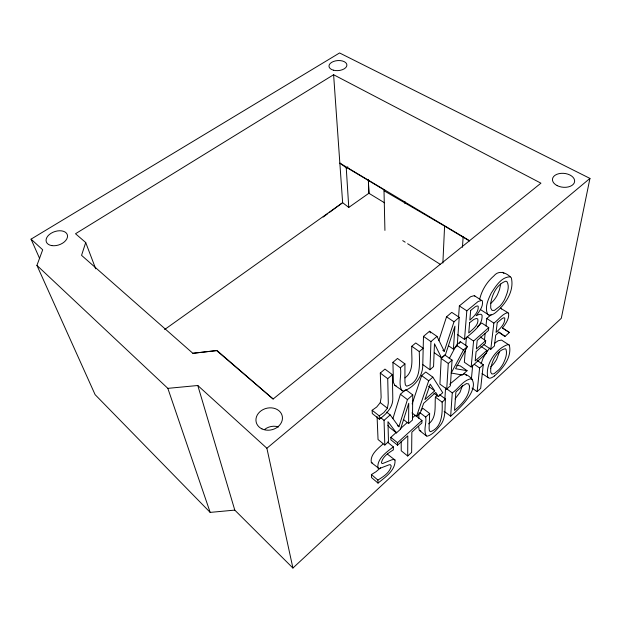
<?xml version="1.0" encoding="UTF-8"?>
<svg xmlns="http://www.w3.org/2000/svg" width="621" height="621" viewBox="0 0 621 621"><rect width="100%" height="100%" fill="white"/><g stroke="black" fill="none" stroke-linecap="round" stroke-linejoin="round"><path stroke-width="0.93" d="M438.783 340.696L446.538 316.795L451.762 312.363L459.237 317.323L454.005 321.81L444.24 351.284L436.998 336.403L429.53 331.241L423.483 336.38L422.738 366.289C422.327 377.397 413.485 387.752 403.293 391.246L394.886 385.385L393.427 382.536L392.922 362.33L397.494 358.449L404.931 363.906L404.931 381.721L405.366 384.911L406.654 386.192C421.744 381.954 419.423 363.495 419.284 351.595L423.188 348.249L415.728 342.955L411.832 346.27C410.947 356.648 415.03 370.636 404.931 377.91M404.977 203.649L404.977 201.716M401.182 441.158L401.236 450.792L407.702 456.016L407.795 435.841L397.549 445.187L390.881 439.815L390.826 437.347L396.571 432.162M403.324 419.408L408.61 423.538L408.734 403.277L400.514 429.227L396.446 432.907L389.639 427.489L387.908 425.214M405.699 389.592L412.755 394.917L412.46 420.052L408.61 423.538M418.833 418.368L418.95 412.872M412.375 417.902L415.247 415.309L421.962 420.479L421.892 422.979L411.855 432.138L411.638 452.375L407.702 456.016M420.953 410.171L422.94 408.377L429.654 413.477L425.688 417.087C426.837 423.048 422.994 430.539 426.417 435.95L427.434 436.19C433.078 434.421 437.029 429.297 440.662 424.888C446.266 417.498 444.512 407.609 445.513 399.039L439.536 394.63M422.777 364.581L429.949 369.767L430.943 341.597L436.998 336.403M429.654 413.477L429.103 428.172L429.375 430.772L430.431 431.735C442.455 427.512 442.509 412.554 442.121 402.129L445.513 399.039M437.432 395.305L435.399 397.137C434.599 406.072 436.998 417.63 428.63 423.871M442.874 263.056L444.589 226.091L384.003 190.732L384.678 190.243L347.092 167.748M441.205 358.457L439.916 384.12L446.732 389.088L450.388 385.781L452.072 360.102L444.993 355.134L441.205 358.457L448.284 363.456L446.732 389.088M444.884 399.202L445.544 387.985L452.267 392.891L450.66 416.202L444.17 411.35M448.385 345.68L453.408 349.165L454.937 326.172L445.544 354.335L441.531 357.851L434.335 352.767M462.435 247.282L463.157 236.818M458.546 317.362L459.346 305.92L470.695 296.675L474.304 295.643L482.362 300.913C483.565 306.479 479.179 311.556 476.105 315.755L479.016 314.412L480.996 314.265L482.067 315.289C482.812 326.235 471.176 332.771 464.524 339.408L457.335 334.525M459.237 317.323L457.203 345.827L453.408 349.165M464.524 339.408L466.821 310.818L478.17 301.472L481.756 300.409M465.377 349.739L464.345 362.245L471.168 366.995L486.6 353.062L486.895 350.376L480.809 346.254M465.696 345.889L466.418 337.242M471.168 366.995L473.575 341.061L488.75 327.632L481.663 322.974L477.332 326.778M471.347 379.454L472.697 365.226M472.069 388.071L477.122 391.672L479.606 367.997L483.262 364.667L477.277 360.545M484.465 340.005L485.164 333.454M485.971 325.971L486.771 318.495L491.141 314.661M480.266 336.978L485.692 340.603L485.397 343.343L476.09 351.665L475.189 360.933L486.895 350.376M483.262 364.667L480.67 388.389L477.122 391.672M488.75 327.632L488.432 330.488L477.184 340.463L476.361 348.94L485.692 340.603M483.961 344.678L490.792 349.274L493.858 323.106C498.453 319.885 501.9 314.358 507.411 312.627L508.615 313.411C509.352 318.891 505.572 323.82 502.529 328.004L509.367 332.483L504.989 336.435L498.166 331.963M500.697 283.976L499.517 289.611L497.39 294.859A11.527 4.386 -56.6 0 1 492.632 301.612L490.668 303.49M589.95 178.413L561.299 318.278L292.918 568.044L234.785 510.105L197.788 385.501L167.841 388.358L36.926 265.384L42.694 249.789L31.05 239.147L339.571 52.956L589.95 178.413L266.883 448.246L292.918 568.044M462.49 385.517L459.998 392.332L455.053 398.954M479.73 299.066C481.818 290.139 486.895 281.981 493.804 275.98C498.935 269.584 506.441 272.735 511.324 277.804C514.584 291.272 505.044 305.097 494.836 313.186A17.745 6.614 -56.5 0 1 488.859 315.026L480.336 309.475M499.323 352.2L496.753 359.085A10.363 3.586 -55.1 0 1 492.461 365.171L490.683 366.941M481.042 363.898L482.921 358.581L485.971 353.085M380.269 402.641L381.131 397.448L380.293 373.058L384.95 369.099L392.379 374.673L392.806 398.954C392.806 407.671 385.936 414.401 379.384 419.191L372.297 413.555L372.142 410.264L376.73 406.988L380.269 402.641L387.395 408.214L383.848 412.585L379.26 415.907L379.384 419.191M387.395 408.214L388.304 403.021L387.721 378.67L392.379 374.673M392.907 418.655L400.398 394.25L405.039 390.174M397.401 425.571L398.923 426.767L407.446 399.613L412.755 394.917M85.714 242.532L81.553 255.347L192.859 353.302L216.651 350.648L273.116 399.016L540.938 183.172L333.609 74.73L75.514 233.744L85.714 242.532L95.704 268.823M412.158 403.875L421.643 375.612L425.758 372.002L432.829 377.141L442.734 392.697L438.465 396.555L433.924 393.194M411.971 412.911L416.505 416.396L428.715 380.789L432.829 377.141M449.208 358.697L455.93 345.998M459.439 343.374L460.34 341.674L467.427 346.51L455.573 368.719L467.085 370.69L462.265 375.045L451.226 373.004L463.46 350.019L467.427 346.51M486.453 352.309L489.767 348.032M380.611 467.792L375.946 471.758L371.412 474.576L371.575 477.611L378.026 483.099C385.02 477.355 395.825 470.244 395.003 460.029L387.318 454.067M450.66 416.202C459.68 408.401 487.431 383.01 464.648 374.013L460.728 375.037L449.651 384.283M397.549 445.187L397.518 442.726L421.962 420.479M452.267 392.891C458.632 388.63 463.274 379.92 471.347 378.74L472.395 379.268M377.087 416.66L378.042 439.521L384.818 445.04L388.474 441.733L387.97 421.682L396.446 432.907M416.505 416.396L420.293 412.973L423.631 403.308L435.732 392.433L438.465 396.555M490.792 349.274L494.401 346.006L495.721 335.146L499.152 332.072L504.989 336.435M400.165 428.917L407.345 422.443M434.684 390.834L424.896 399.606L430.221 384.174L434.684 390.834L428.544 386.301M384.818 445.04L384.042 420.339L390.182 414.906L398.923 426.767M448.284 363.456L452.072 360.102M457.04 344.57L460.34 341.674M429.949 369.767L433.559 366.592L434.475 343.747L441.531 357.851M402.074 390.834C397.851 384.236 401.927 375.131 400.359 367.826L404.931 363.906M494.448 375.946C502.894 368.579 512.224 356.92 509.313 345.144L501.504 340.075L498.166 340.75L494.751 343.141M382.932 444.1C377.739 448.665 369.798 454.836 371.335 462.583L379.167 468.622L388.839 464.912L390.236 464.609L391.246 465.929C389.934 472.682 383.266 476.656 377.894 480.08L378.026 483.099M323.168 217.063L327.834 213.608M329.386 212.46L342.637 202.687L333.609 74.73M387.38 442.043L393.326 446.864C386.852 451.948 376.683 458.733 377.933 468.125M164.596 329.557L341.822 203.261M342.637 202.687L348.769 207.422L368.874 193.263L368.315 179.368M347.799 167.057L346.254 168.112L347.814 167.065M192.859 353.302L216.97 350.469L273.116 399.016M36.926 265.384L95.114 394.661L210.17 512.395L234.785 510.105M510.105 276.811C501.31 276.888 495.682 286.421 491.289 293.011C488.246 299.322 484.489 307.271 487.578 314.164L488.859 315.026M456.683 365.249L460.262 365.901L467.085 370.69M418.663 426.619L419.183 430.043L420.937 431.137M500.34 308.132L508.149 312.813M394.886 385.385L396.12 385.82M371.335 462.583L372.577 463.095M482.075 373.57L489.053 378.173A15.944 5.41 -55.1 0 0 494.448 375.946M395.003 460.029L393.869 459.447L391.789 459.819L382.598 463.553L381.783 463.328L381.48 462.498C382.715 456.489 388.583 452.926 393.38 449.86L393.326 446.864M509.313 345.144L508.211 344.5C496.202 348.109 484.543 365.047 487.896 377.622M469.414 240.599L339.842 163.098L346.239 167.786L348.769 207.422M444.589 226.091L469.437 240.964M368.432 182.201L369.006 193.341M368.874 193.263L384.539 202.803M402.718 240.63L405.171 242.174M407.624 243.719L440.289 264.352M502.544 328.043L509.367 332.483M486.771 318.495L493.858 323.106M459.346 305.92L466.821 310.818M446.538 316.795L454.005 321.81M467.279 336.807L473.575 341.061M456.381 345.152L463.46 350.019M474.366 364.372L479.606 367.997M423.483 336.38L430.943 341.597M442.789 350.267L444.24 351.284M411.832 346.27L419.284 351.595M421.643 375.612L428.715 380.789M392.922 362.33L400.359 367.826M435.399 397.137L442.121 402.129M380.293 373.058L387.721 378.67M400.398 394.25L407.446 399.613M419.718 412.523L425.688 417.087M419.905 430.873L426.417 435.95M386.666 412.142L390.182 414.906M372.142 410.264L379.26 415.907M380.526 417.545L384.042 420.339M390.826 437.347L397.518 442.726M502.668 272.293L503.903 273.294M474.304 295.643L474.918 296.155M371.412 474.576L377.894 480.08M197.788 385.501L266.883 448.246M501.093 308.327L501.574 308.932M465.719 374.556L466.418 375.643M429.53 331.241L430.361 332.903M31.05 239.147L39.666 258.592M167.841 388.358L210.17 512.395M384.003 190.732L384.927 230.391M264.43 429.6A13.002 10.937 -14.1 0 1 278.495 426.953M469.46 386.177C469.569 396.384 461.768 404.232 454.525 410.38L455.892 391.975L462.358 386.2L466.41 383.592L468.653 383.894L469.46 386.177M490.714 303.584L490.73 308.101L492.018 310.384L494.44 310.399L499.843 306.192A11.589 4.308 -56.5 0 0 504.632 299.4C506.829 294.067 510.159 286.933 506.899 281.523L505.82 281.173C496.784 284.286 491.979 294.633 490.714 303.584M490.722 368.633L490.737 372.305L491.902 374.005L494.091 373.718L498.973 369.627A10.417 3.524 -55.1 0 0 503.297 363.51C505.308 359.217 507.45 354.117 506.022 349.359L505.315 348.715C496.885 350.461 492.111 360.692 490.722 368.633M469.616 322.71L468.739 332.988C472.465 329.34 479.171 325.008 477.759 318.922L476.253 318.495L473.831 319.435L469.616 322.71M470.664 310.438L469.833 320.133C473.784 316.57 478.915 312.021 478.201 306.192L477.099 305.897L475.127 306.844L470.664 310.438M497.242 322.672L496.055 332.375C500.107 328.618 505.176 324.077 504.78 318.045L503.856 317.719L502.125 318.565L497.242 322.672M261.992 428.917A13.375 11.054 -13.6 0 0 282.439 418.624A13.375 11.054 -13.6 0 0 263.164 409.534A13.375 11.054 -13.6 0 0 261.992 428.917M51.807 245.605A11.093 6.971 -18.7 0 0 67.534 235.864A11.093 6.971 -18.7 0 0 51.069 233.286A11.093 6.971 -18.7 0 0 51.807 245.605M557.184 185.632A11.139 6.963 6 0 0 574.611 181.635A11.139 6.963 6 0 0 558.869 173.686A11.139 6.963 6 0 0 557.184 185.632M333.454 70.204A8.981 5.022 -4.7 0 0 346.898 65.081A8.981 5.022 -4.7 0 0 333.461 61.487A8.981 5.022 -4.7 0 0 333.454 70.204"/></g></svg>
